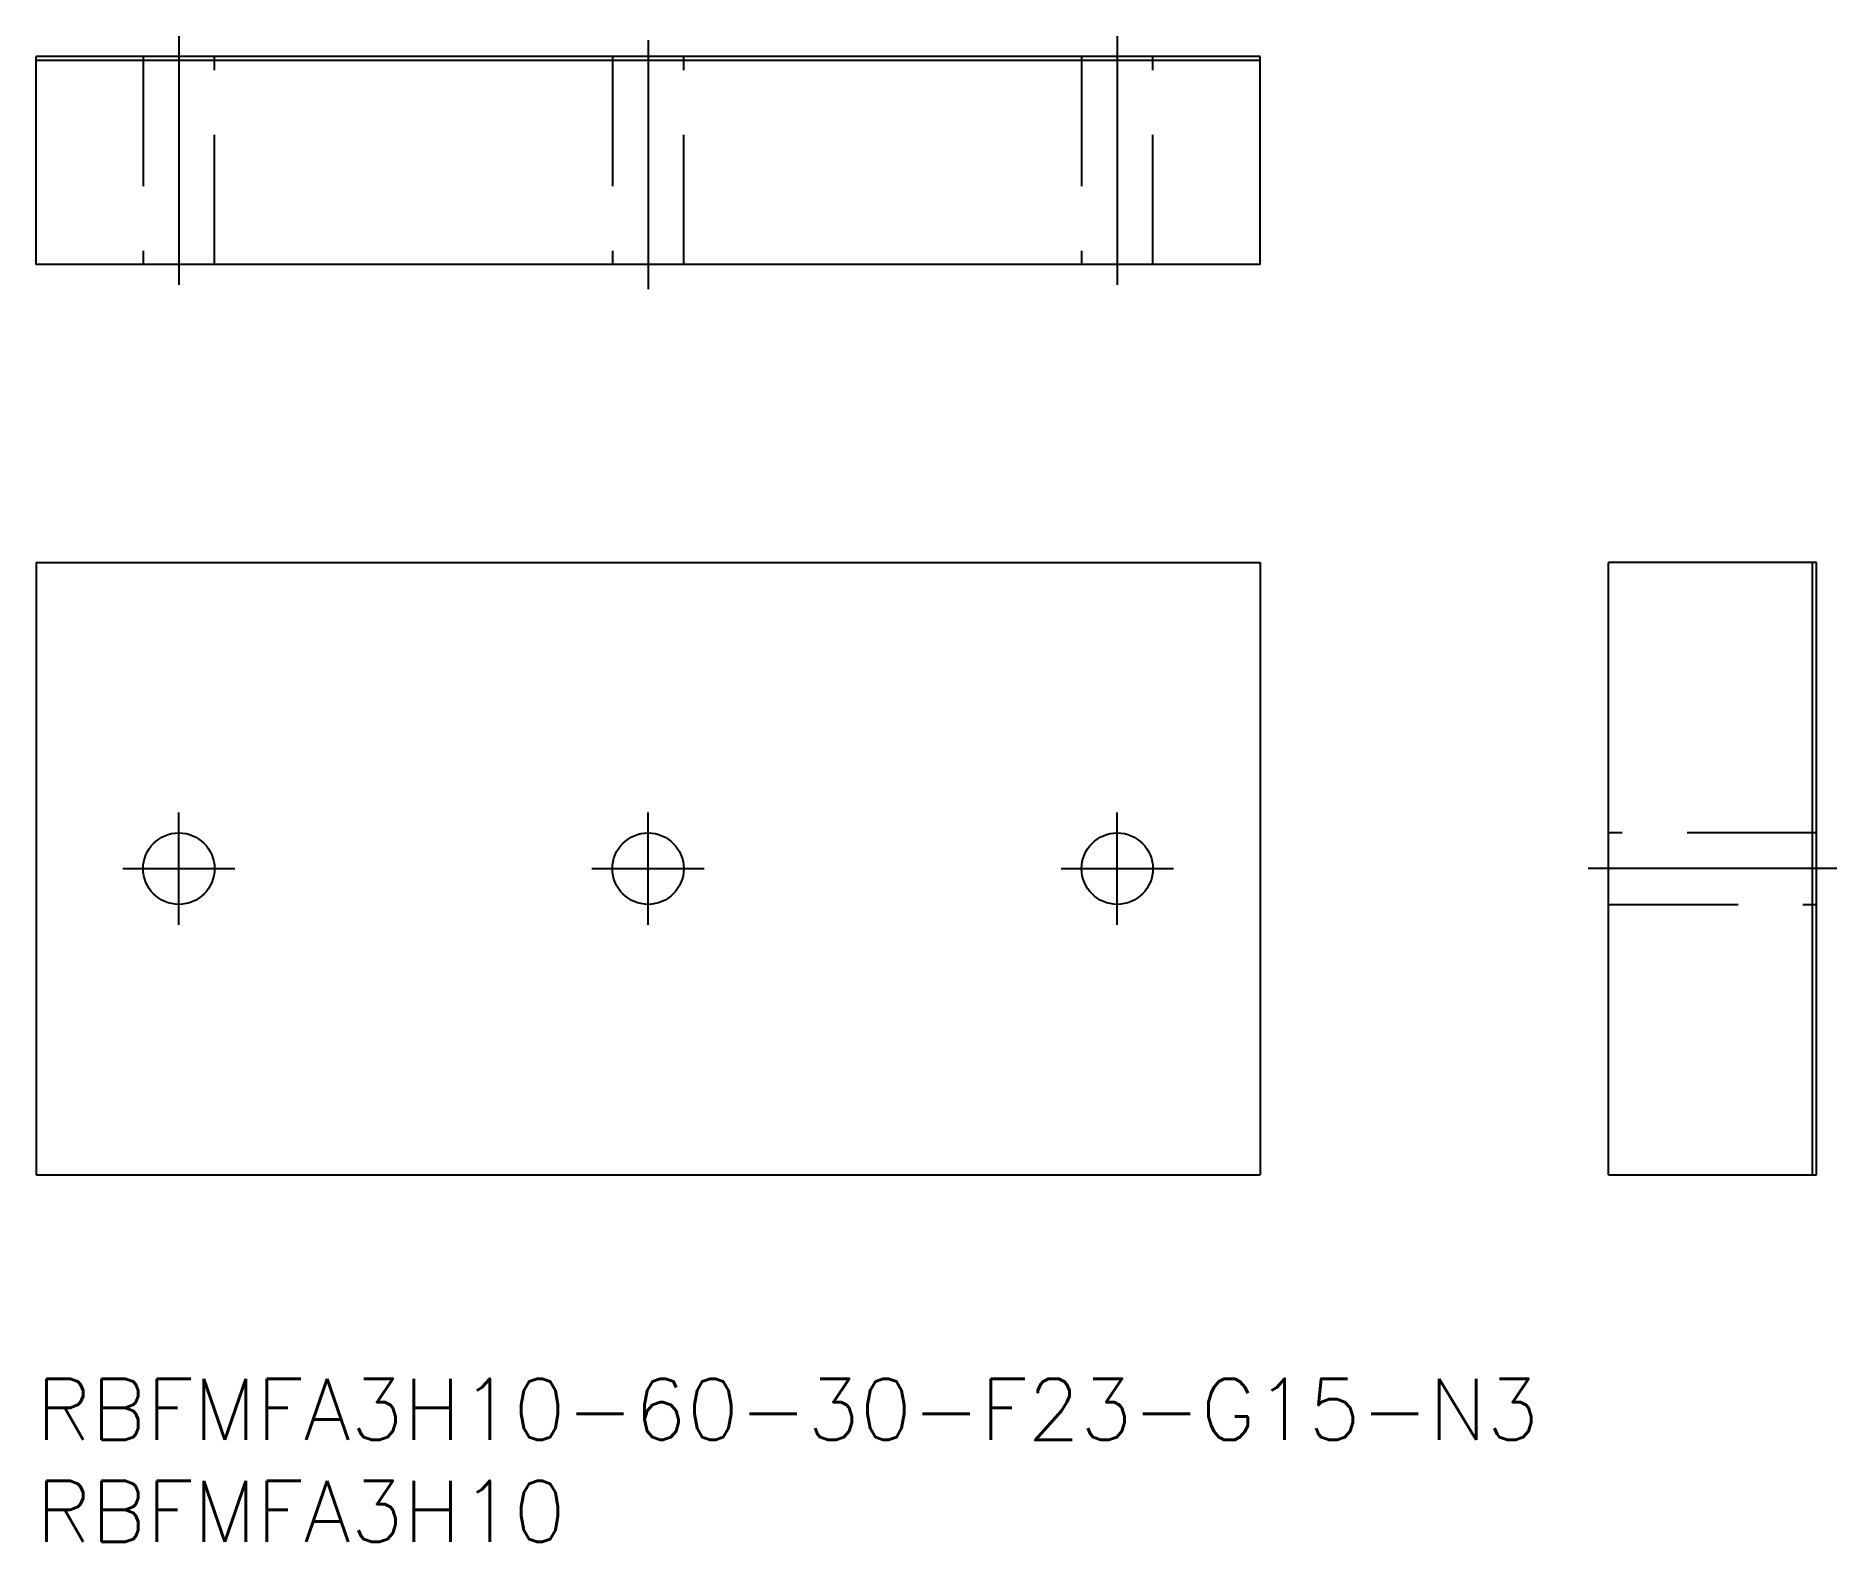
# Model space of a CAD drawing. Extents: x 0 to 88.3, y -8 to 65.8.
import ezdxf

# ---------------------------------------------------------------- set-up
doc = ezdxf.new("R2010")
doc.units = 0
doc.header["$LTSCALE"] = 0.5
doc.linetypes.add('CENTER', pattern=[50.8, 31.75, -6.35, 6.35, -6.35])
doc.linetypes.add('DASHED', pattern=[19.05, 12.7, -6.35])
for name, color, linetype in [('MSM_CENTER', 1, 'CENTER'), ('MSM_CONTINUOUS', 7, 'CONTINUOUS'), ('MSM_DASHED', 4, 'DASHED'), ('MSM_PART_NUMBER', 7, 'CONTINUOUS')]:
    doc.layers.add(name, color=color, linetype=linetype)
doc.styles.get("Standard").update_dxf_attribs({"font": 'txt.shx', "height": 1, "bigfont": 'bigfont.shx'})

# ---------------------------------------------------------------- blocks, each defined once
blk = doc.blocks.new('*U20')
at = {"layer": 'MSM_PART_NUMBER'}
blk.add_text('RBFMFA3H10-60-30-F23-G15-N3', height=3, dxfattribs=at).set_placement((0, -3))
blk = doc.blocks.new('*U21')
at = {"layer": 'MSM_PART_NUMBER'}
blk.add_text('RBFMFA3H10', height=3, dxfattribs=at).set_placement((0, -8))

msp = doc.modelspace()

# ---------------------------------------------------------------- linework, layer by layer
at = {"layer": 'MSM_CENTER'}
for p, q in [((7, 65.806), (7, 53.606)), ((30, 65.606), (30, 53.406)), ((53, 65.806), (53, 53.606)), ((7, 22.25), (7, 27.75)), ((30, 22.25), (30, 27.75)), ((53, 22.25), (53, 27.75)), ((4.25, 25), (9.75, 25)), ((27.25, 25), (32.75, 25)), ((50.25, 25), (55.75, 25)), ((88.279, 25), (76.079, 25))]:
    msp.add_line(p, q, dxfattribs=at)
at = {"layer": 'MSM_CONTINUOUS'}
for p, q in [((0, 54.606), (0, 64.806)), ((60, 64.806), (0, 64.806)), ((60, 64.606), (0, 64.606)), ((60, 54.606), (60, 64.806)), ((60, 54.606), (0, 54.606)), ((0, 40), (0, 10)), ((0, 40), (60, 40)), ((60, 40), (60, 10)), ((77.079, 10), (77.079, 40)), ((87.279, 40), (77.079, 40)), ((87.079, 10), (87.079, 40)), ((87.279, 10), (87.279, 40)), ((0, 10), (60, 10)), ((77.079, 10), (87.279, 10))]:
    msp.add_line(p, q, dxfattribs=at)
for centre in [(7, 25), (30, 25), (53, 25)]:
    msp.add_circle(centre, 1.75, dxfattribs=at)
at = {"layer": 'MSM_DASHED'}
for p, q in [((5.25, 64.806), (5.25, 54.606)), ((8.75, 54.606), (8.75, 64.806)), ((28.25, 64.806), (28.25, 54.606)), ((31.75, 54.606), (31.75, 64.806)), ((51.25, 64.806), (51.25, 54.606)), ((54.75, 54.606), (54.75, 64.806)), ((87.279, 26.75), (77.079, 26.75)), ((77.079, 23.25), (87.279, 23.25))]:
    msp.add_line(p, q, dxfattribs=at)

# ---------------------------------------------------------------- block references
at = {"layer": 'MSM_CONTINUOUS'}
for name in ['*U20', '*U21']:
    msp.add_blockref(name, (0, 0), dxfattribs=at)

doc.saveas('drawing.dxf')
